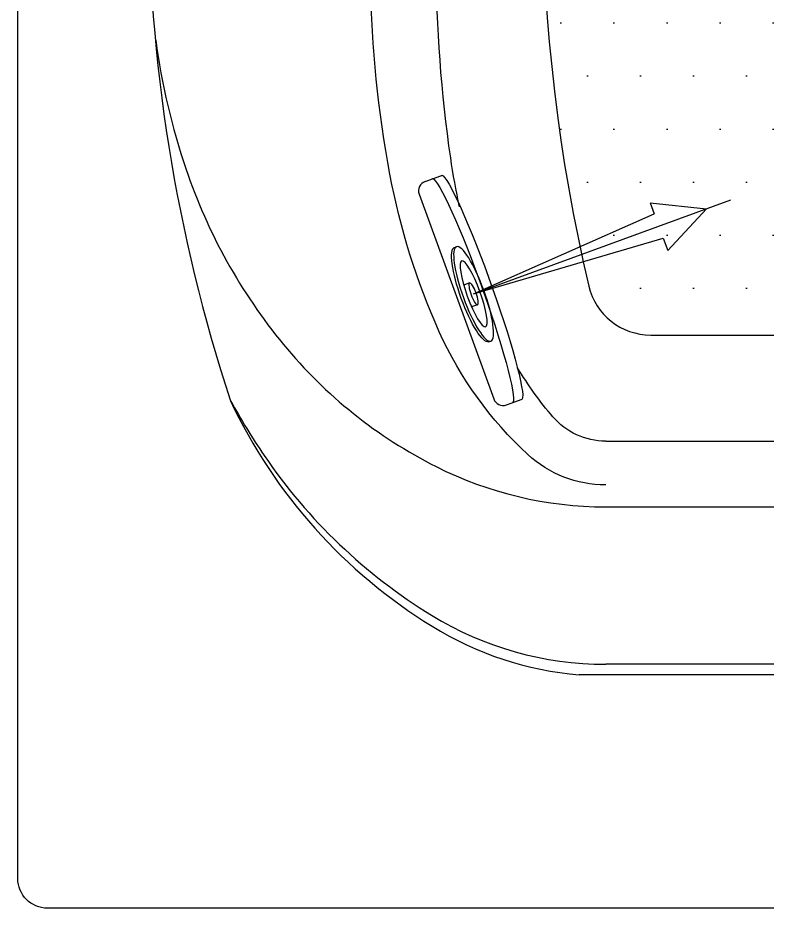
# Model space of a CAD drawing. Header units: millimetres. Extents: x -1219.8 to -1218.3, y 2265.08 to 2266.13.
# Drawn here: x -1219.8038 to -1219.4506, y 2265.231 to 2265.6505 of the extents above; entities that cross this region are included whole.
import ezdxf

# ---------------------------------------------------------------- set-up
doc = ezdxf.new("R2010")
doc.units = ezdxf.units.MM
doc.header["$LTSCALE"] = 10
doc.linetypes.add('CENTER', pattern=[2, 1.25, -0.25, 0.25, -0.25])
for name, color, linetype in [('CONTOR04', 7, 'Continuous'), ('jacuzzi', 1, 'Continuous'), ('LCENTR02', 1, 'CENTER'), ('LCOTA02', 1, 'Continuous')]:
    doc.layers.add(name, color=color, linetype=linetype)

# ---------------------------------------------------------------- blocks, each defined once
blk = doc.blocks.new('A$C302A24D9')
at = {"layer": 'jacuzzi'}
for p, q in [((1.813081520074292, 1.016962719771442), (1.813081519896179, 1.60974528900266)), ((2.90092757130671, 1.016962720098306), (2.900927571128597, 1.609745289329439)), ((3.179943558251352e-06, 1.228810651610345), (3.180007212222336e-06, 1.016962719226668)), ((4.714005911310135, 1.228810653026756), (4.714005911373789, 1.01696272064288))]:
    blk.add_line(p, q, dxfattribs=at)
at = {"layer": 'jacuzzi', "extrusion": (0, 0, -1)}
for centre, major_axis, ratio, start_param, end_param in [((2.357004545626847, 1.22881065231855), (2.357001365683277, 7.082054243070566e-10), 0.4319527517569433, 3.141592653589793, 6.283185307179586), ((2.357004545690501, 1.016962719934874), (2.357001365683277, 7.082049009476195e-10), 0.4319527517569434, 3.141592653589793, 9.42477796076938), ((2.357004545690501, 1.016962719934874), (1.645716594742565, 4.944868923452073e-10), 0.3816444813108653, 3.141592653589793, 9.42477796076938), ((2.357004545690501, 1.016962719934874), (0.5439230256162491, 1.634307031310439e-10), 0.4618882339361122, 1.570796326794896, 7.853981633974482)]:
    blk.add_ellipse(centre, major_axis=major_axis, ratio=ratio, start_param=start_param, end_param=end_param, dxfattribs=at)
blk = doc.blocks.new('BMG')
at = {"layer": 'LCENTR02'}
blk.add_line((0, -12.84316314586988), (0, 1.554307943795493), dxfattribs=at)
at = {"layer": 'LCOTA02'}
for p, q in [((-4.547473508864641e-13, 4.888534022029489e-12), (-0.5921686550727827, -9.26612728151315)), ((-4.547473508864641e-13, 4.888534022029489e-12), (0.635837689677146, -9.25798761268743)), ((-0.5921686550727827, -9.26612728151315), (-1.201648620815831, -9.270167134481426)), ((0.003951345819359631, -11.64193406372601), (-1.201648620816059, -9.270167134481426)), ((1.178004909234005, -9.254393932870926), (0.003951345819359631, -11.64193406372601)), ((1.178004909234005, -9.254393932870926), (0.635837689677146, -9.25798761268743))]:
    blk.add_line(p, q, dxfattribs=at)
at = {"layer": 'CONTOR04', "yscale": 0.5}
blk.add_blockref('A$C302A24D9', (-2.357004545690415, -0.5084813599674476), dxfattribs=at)

msp = doc.modelspace()

# ---------------------------------------------------------------- hatches: boundary and pattern name
at = {"layer": 'jacuzzi'}
h = msp.add_hatch(dxfattribs=at)
h.set_pattern_fill('DOTS', color=256, scale=0.400000000000027, style=0)
h.set_pattern_definition([(0, (-1246.272851673961, 2262.148062176421), (0.01250000000000084, 0.02500000000000169), [0, -0.02500000000000169])])
h.paths.add_polyline_path([(-1219.505484023689, 2265.501021476601, -0.3476746003675814), (-1219.534677589236, 2265.524112371692, -0.1153092290777229), (-1219.535706199241, 2265.893432948762, -0.3492362547390632), (-1219.506474601231, 2265.916686566191), (-1218.601040669743, 2265.916686566191, -0.349236254746697), (-1218.571809071732, 2265.893432948762, -0.1153092290775772), (-1218.572837681737, 2265.524112371692, -0.3476746003651097), (-1218.602031247284, 2265.501021476602), (-1218.812762735014, 2265.501021476602, -0.3239737262547684), (-1218.841262525751, 2265.521653342958, 0.7239304508267217), (-1218.936261828207, 2265.521653342958, -0.3239737262568619), (-1218.964761618944, 2265.501021476602)])

# ---------------------------------------------------------------- linework, layer by layer
for p, q in [((-1219.611839973467, 2265.573358809153), (-1219.604433385279, 2265.576054586791)), ((-1219.614629111695, 2265.56737748292), (-1219.579515043647, 2265.470902373853)), ((-1219.505484023689, 2265.501021476602), (-1218.964761618943, 2265.501021476602)), ((-1219.573533717415, 2265.468113235625), (-1219.566127129226, 2265.470809013263)), ((-1219.526727969587, 2265.451021476602), (-1218.962927744756, 2265.451021476602)), ((-1219.526727969587, 2265.420077984532), (-1219.290424302153, 2265.420077984532)), ((-1218.976641766564, 2265.345944651198), (-1219.526727969587, 2265.345944651198)), ((-1218.80731441072, 2265.341039786886), (-1219.539233464114, 2265.341039786886))]:
    msp.add_line(p, q, dxfattribs=at)
at = {"layer": 'jacuzzi', "color": 3}
msp.add_lwpolyline([(-1218.303757635487, 2265.245039786886, -0.414213562373095), (-1218.317757635486, 2265.231039786886), (-1219.789757635487, 2265.231039786886, -0.4142135623730951), (-1219.803757635487, 2265.245039786886), (-1219.803757635487, 2266.117039786886, -0.414213562373095), (-1219.789757635487, 2266.131039786886), (-1218.317757635486, 2266.131039786886, -0.414213562373095), (-1218.303757635487, 2266.117039786886)], format="xyb", close=True, dxfattribs=at)
at = {"layer": 'jacuzzi'}
for points in [[(-1219.595615773295, 2265.561375909566, -0.01639638606931634), (-1219.599765852159, 2265.584432867392, -0.03633993749754246), (-1219.606488076626, 2265.67680158924)], [(-1219.526727969587, 2265.43042104649, -0.1881491231256057), (-1219.563410783462, 2265.444731309659, -0.1013342101345451), (-1219.605143518354, 2265.502584236709, -0.05972499037541166), (-1219.62837566859, 2265.576732914129, -0.04154930460979234), (-1219.637533675247, 2265.666854021396)], [(-1219.526727969587, 2265.451021476602, -0.2195925481977578), (-1219.551636278987, 2265.462515065942, -0.04107841580788153), (-1219.568218081493, 2265.485544565943)]]:
    msp.add_lwpolyline(points, format="xyb", dxfattribs=at)
for centre, radius, start, end in [((-1218.745120681022, 2265.710973120219), 0.811367395604071, 167.0042123289794, 193.3149405327919), ((-1218.964065546392, 2265.712677235955), 0.7782858103203909, 180, 198.1596787853608), ((-1219.424710782884, 2265.681173120219), 0.3166838533699908, 187.4771155457537, 198.8066486571821), ((-1219.474655457681, 2265.664164098482), 0.2639223393559605, 198.8066486571821, 219.4262891421012), ((-1219.610243879465, 2265.568973576922), 0.004666666666667276, 110.0000000000469, 199.9999999988227), ((-1219.505484023689, 2265.531021476602), 0.03000000000000203, 193.3149405327919, 270), ((-1219.506434887234, 2265.638035751844), 0.222780843992423, 219.4262891421012, 243.2610175914864), ((-1219.477707270336, 2265.576574818182), 0.2497111763189209, 205.235811349565, 238.4122063102287), ((-1219.391593410474, 2265.644932500219), 0.3576335954266454, 209.2634711622219, 214.1275076758512), ((-1219.575129811417, 2265.472498467855), 0.004666666666667276, 199.9999999988227, 290.000000000047), ((-1219.47444237323, 2265.588781507713), 0.2575492080867532, 214.1275076758512, 238.5684518472479), ((-1219.526727969587, 2265.597755745064), 0.1776777605321651, 243.2610175914864, 270), ((-1219.526727969587, 2265.503229912333), 0.1572852611342081, 238.5684518472479, 270), ((-1219.526727969587, 2265.495549307354), 0.1550147712598069, 238.1594622739069, 265.3727536579221)]:
    msp.add_arc(centre, radius, start, end, dxfattribs=at)
at = {"layer": 'jacuzzi', "extrusion": (0, 0, -1)}
for centre in [(-1219.585280257252, 2265.523431800027), (-1219.589576059416, 2265.521868255907)]:
    msp.add_ellipse(centre, major_axis=(-0.0189096132579426, 0.05282411507366078), ratio=0.08559734740038685, start_param=-0.06190650314401647, end_param=3.079686150445776, dxfattribs=at)

# ---------------------------------------------------------------- block references
at = {"layer": 'jacuzzi', "xscale": 0.0100330033002881, "yscale": 0.01003300330046386, "zscale": 0.0100330033003292, "rotation": 109.9999997131133}
msp.add_blockref('BMG', (-1219.588972274081, 2265.520415836825), dxfattribs=at)

doc.saveas('drawing.dxf')
